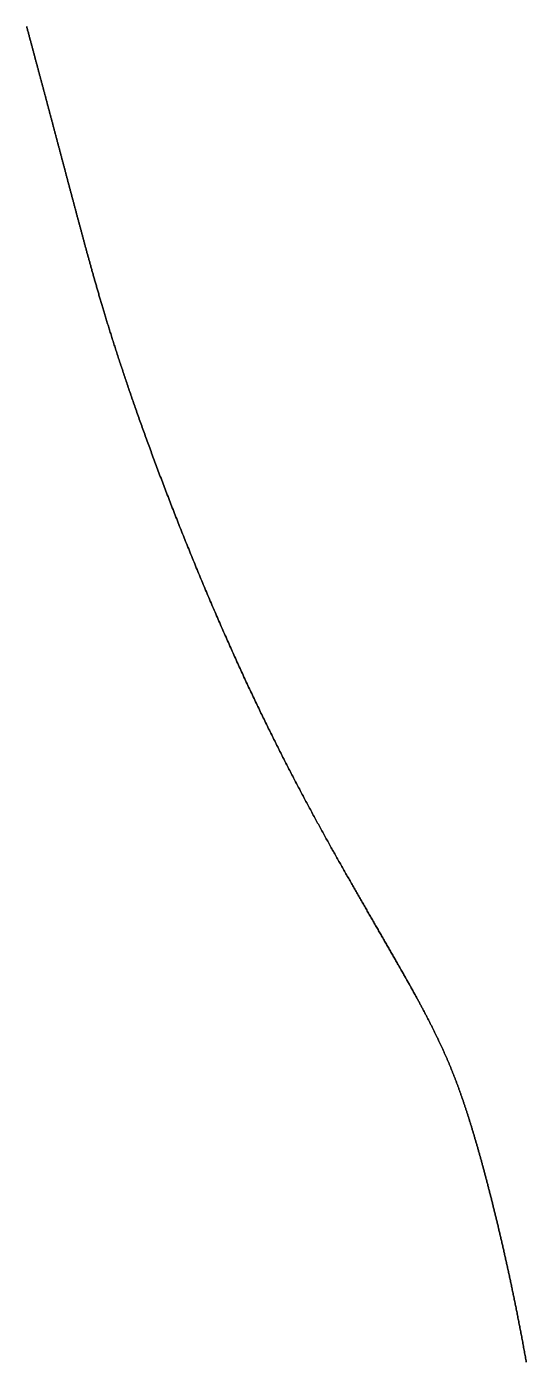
# Model space of a CAD drawing. Header units: inches. Extents: x 130170 to 284068, y 377793 to 804530.
# Drawn here: x 253512 to 253538.4, y 739047.7 to 739118.2 of the extents above; entities that cross this region are included whole.
import ezdxf

# ---------------------------------------------------------------- set-up
doc = ezdxf.new("R2010")
doc.units = ezdxf.units.IN
doc.header["$MEASUREMENT"] = 0
doc.layers.add('muni_il', color=7, linetype='Continuous')

msp = doc.modelspace()

# ---------------------------------------------------------------- linework, layer by layer
at = {"layer": 'muni_il'}
for points in [[(253511.972, 739118.223), (253511.984, 739118.176), (253511.997, 739118.129), (253512.009, 739118.082), (253512.022, 739118.035), (253512.035, 739117.988), (253512.047, 739117.941), (253512.06, 739117.894), (253512.072, 739117.848), (253512.085, 739117.801), (253512.097, 739117.755), (253512.11, 739117.709), (253512.122, 739117.663), (253512.134, 739117.617), (253512.147, 739117.571), (253512.159, 739117.525), (253512.171, 739117.48), (253512.183, 739117.435), (253512.196, 739117.389), (253512.208, 739117.344), (253512.22, 739117.3), (253512.232, 739117.255), (253512.244, 739117.21), (253512.256, 739117.166), (253512.267, 739117.122), (253512.279, 739117.078), (253512.291, 739117.034), (253512.303, 739116.99), (253512.315, 739116.946), (253512.326, 739116.903), (253512.338, 739116.86), (253512.349, 739116.816), (253512.361, 739116.774), (253512.372, 739116.731), (253512.384, 739116.688), (253512.395, 739116.646), (253512.407, 739116.603), (253512.418, 739116.561), (253512.429, 739116.519), (253512.44, 739116.477), (253512.452, 739116.435), (253512.463, 739116.394), (253512.474, 739116.352), (253512.485, 739116.311), (253512.496, 739116.27), (253512.507, 739116.229), (253512.518, 739116.188), (253512.529, 739116.147), (253512.54, 739116.106), (253512.551, 739116.066), (253512.562, 739116.025), (253512.573, 739115.985), (253512.583, 739115.945), (253512.594, 739115.905), (253512.605, 739115.865), (253512.616, 739115.825), (253512.626, 739115.785), (253512.637, 739115.745), (253512.647, 739115.706), (253512.658, 739115.666), (253512.669, 739115.627), (253512.679, 739115.587), (253512.69, 739115.548), (253512.7, 739115.509), (253512.711, 739115.47), (253512.721, 739115.431), (253512.732, 739115.391), (253512.742, 739115.353), (253512.752, 739115.314), (253512.763, 739115.275), (253512.773, 739115.236), (253512.783, 739115.197), (253512.794, 739115.159), (253512.804, 739115.12), (253512.814, 739115.081), (253512.825, 739115.043), (253512.835, 739115.004), (253512.845, 739114.966), (253512.856, 739114.927), (253512.866, 739114.889), (253512.876, 739114.85), (253512.886, 739114.812), (253512.897, 739114.773), (253512.907, 739114.735), (253512.917, 739114.697), (253512.927, 739114.658), (253512.938, 739114.62), (253512.948, 739114.582), (253512.958, 739114.543), (253512.968, 739114.505), (253512.979, 739114.466), (253512.989, 739114.428), (253512.999, 739114.39), (253513.009, 739114.352), (253513.019, 739114.313), (253513.03, 739114.275), (253513.04, 739114.236), (253513.05, 739114.198), (253513.06, 739114.16), (253513.07, 739114.121), (253513.081, 739114.083), (253513.091, 739114.044), (253513.101, 739114.006), (253513.111, 739113.967), (253513.122, 739113.929), (253513.132, 739113.89), (253513.142, 739113.852), (253513.152, 739113.813), (253513.163, 739113.775), (253513.173, 739113.736), (253513.183, 739113.697), (253513.194, 739113.659), (253513.204, 739113.62), (253513.214, 739113.581), (253513.224, 739113.542), (253513.235, 739113.504), (253513.245, 739113.465), (253513.255, 739113.426), (253513.266, 739113.387), (253513.276, 739113.348), (253513.286, 739113.309), (253513.297, 739113.27), (253513.307, 739113.231), (253513.318, 739113.192), (253513.328, 739113.153), (253513.338, 739113.114), (253513.349, 739113.074), (253513.359, 739113.035), (253513.37, 739112.996), (253513.38, 739112.956), (253513.391, 739112.917), (253513.401, 739112.878), (253513.411, 739112.838), (253513.422, 739112.799), (253513.432, 739112.759), (253513.443, 739112.72), (253513.453, 739112.68), (253513.464, 739112.641), (253513.474, 739112.601), (253513.485, 739112.561), (253513.496, 739112.522), (253513.506, 739112.482), (253513.517, 739112.442), (253513.527, 739112.402), (253513.538, 739112.362), (253513.548, 739112.322), (253513.559, 739112.282), (253513.57, 739112.242), (253513.58, 739112.202), (253513.591, 739112.162), (253513.602, 739112.122), (253513.612, 739112.082), (253513.623, 739112.042), (253513.634, 739112.002), (253513.644, 739111.961), (253513.655, 739111.921), (253513.666, 739111.881), (253513.676, 739111.84), (253513.687, 739111.8), (253513.698, 739111.76), (253513.708, 739111.719), (253513.719, 739111.679), (253513.73, 739111.638), (253513.741, 739111.598), (253513.752, 739111.557), (253513.762, 739111.516), (253513.773, 739111.476), (253513.784, 739111.435), (253513.795, 739111.395), (253513.806, 739111.354), (253513.816, 739111.313), (253513.827, 739111.272), (253513.838, 739111.231), (253513.849, 739111.191), (253513.86, 739111.15), (253513.871, 739111.109), (253513.882, 739111.068), (253513.892, 739111.027), (253513.903, 739110.986), (253513.914, 739110.945), (253513.925, 739110.904), (253513.936, 739110.863), (253513.947, 739110.822), (253513.958, 739110.781), (253513.969, 739110.74), (253513.98, 739110.699), (253513.991, 739110.658), (253514.002, 739110.616), (253514.012, 739110.575), (253514.023, 739110.534), (253514.034, 739110.493), (253514.045, 739110.451), (253514.056, 739110.41), (253514.067, 739110.369), (253514.078, 739110.327), (253514.089, 739110.286), (253514.1, 739110.245), (253514.111, 739110.203), (253514.122, 739110.162), (253514.133, 739110.12), (253514.144, 739110.079), (253514.155, 739110.038), (253514.166, 739109.996), (253514.177, 739109.954), (253514.189, 739109.913), (253514.2, 739109.871), (253514.211, 739109.83), (253514.222, 739109.788), (253514.233, 739109.747), (253514.244, 739109.705), (253514.255, 739109.663), (253514.266, 739109.621), (253514.277, 739109.58), (253514.288, 739109.538), (253514.299, 739109.496), (253514.31, 739109.455), (253514.321, 739109.413), (253514.333, 739109.371), (253514.344, 739109.329), (253514.355, 739109.287), (253514.366, 739109.245), (253514.377, 739109.203), (253514.388, 739109.161), (253514.4, 739109.119), (253514.411, 739109.078), (253514.422, 739109.035), (253514.433, 739108.993), (253514.444, 739108.951), (253514.456, 739108.909), (253514.467, 739108.867), (253514.478, 739108.825), (253514.489, 739108.783), (253514.501, 739108.74), (253514.512, 739108.698), (253514.523, 739108.656), (253514.534, 739108.614), (253514.546, 739108.571), (253514.557, 739108.529), (253514.568, 739108.487), (253514.579, 739108.444), (253514.591, 739108.402), (253514.602, 739108.359), (253514.614, 739108.317), (253514.625, 739108.274), (253514.636, 739108.231), (253514.648, 739108.189), (253514.659, 739108.146), (253514.671, 739108.103), (253514.682, 739108.06), (253514.694, 739108.017), (253514.705, 739107.974), (253514.716, 739107.932), (253514.728, 739107.888), (253514.74, 739107.845), (253514.751, 739107.802), (253514.763, 739107.759), (253514.774, 739107.716), (253514.786, 739107.673), (253514.797, 739107.629), (253514.809, 739107.586), (253514.821, 739107.542), (253514.832, 739107.499), (253514.844, 739107.455), (253514.856, 739107.411), (253514.868, 739107.368), (253514.88, 739107.324), (253514.891, 739107.28), (253514.903, 739107.236), (253514.915, 739107.192), (253514.927, 739107.148), (253514.939, 739107.104), (253514.951, 739107.059), (253514.963, 739107.015), (253514.975, 739106.97), (253514.987, 739106.926), (253514.999, 739106.881), (253515.011, 739106.837), (253515.023, 739106.792), (253515.035, 739106.747), (253515.048, 739106.702), (253515.06, 739106.657), (253515.072, 739106.611), (253515.084, 739106.566), (253515.097, 739106.521), (253515.109, 739106.475), (253515.122, 739106.429), (253515.134, 739106.384), (253515.147, 739106.338), (253515.16, 739106.292), (253515.172, 739106.245), (253515.185, 739106.199), (253515.198, 739106.153), (253515.21, 739106.106), (253515.223, 739106.059), (253515.236, 739106.013), (253515.249, 739105.966), (253515.262, 739105.918), (253515.275, 739105.871), (253515.288, 739105.824), (253515.302, 739105.776), (253515.315, 739105.728), (253515.328, 739105.68), (253515.341, 739105.632), (253515.355, 739105.584), (253515.368, 739105.536), (253515.382, 739105.487), (253515.396, 739105.438), (253515.409, 739105.39), (253515.423, 739105.34), (253515.437, 739105.291), (253515.451, 739105.242), (253515.465, 739105.192), (253515.479, 739105.142), (253515.493, 739105.092), (253515.507, 739105.042), (253515.521, 739104.991), (253515.536, 739104.941), (253515.55, 739104.89), (253515.565, 739104.839), (253515.579, 739104.787), (253515.594, 739104.736), (253515.609, 739104.684), (253515.624, 739104.632), (253515.639, 739104.58), (253515.654, 739104.527), (253515.669, 739104.475), (253515.684, 739104.422), (253515.7, 739104.369), (253515.715, 739104.315), (253515.731, 739104.261), (253515.746, 739104.208), (253515.762, 739104.153), (253515.778, 739104.099), (253515.794, 739104.044), (253515.81, 739103.989), (253515.826, 739103.934), (253515.843, 739103.879), (253515.859, 739103.823), (253515.876, 739103.767), (253515.892, 739103.71), (253515.909, 739103.654), (253515.926, 739103.597), (253515.943, 739103.54), (253515.96, 739103.482), (253515.977, 739103.424), (253515.995, 739103.366), (253516.012, 739103.308), (253516.03, 739103.249), (253516.048, 739103.19), (253516.066, 739103.131), (253516.084, 739103.071), (253516.102, 739103.011), (253516.12, 739102.951), (253516.139, 739102.89), (253516.157, 739102.829), (253516.176, 739102.768), (253516.195, 739102.706), (253516.214, 739102.645), (253516.233, 739102.582), (253516.252, 739102.52), (253516.272, 739102.457), (253516.291, 739102.394), (253516.311, 739102.33), (253516.331, 739102.266), (253516.351, 739102.202), (253516.371, 739102.137), (253516.391, 739102.072), (253516.412, 739102.007), (253516.433, 739101.941), (253516.453, 739101.875), (253516.474, 739101.808), (253516.496, 739101.741), (253516.517, 739101.674), (253516.538, 739101.607), (253516.56, 739101.539), (253516.582, 739101.47), (253516.604, 739101.402), (253516.626, 739101.333), (253516.648, 739101.263), (253516.67, 739101.193), (253516.693, 739101.123), (253516.716, 739101.053), (253516.739, 739100.982), (253516.762, 739100.911), (253516.785, 739100.839), (253516.809, 739100.767), (253516.832, 739100.694), (253516.856, 739100.622), (253516.88, 739100.548), (253516.904, 739100.475), (253516.929, 739100.401), (253516.953, 739100.327), (253516.978, 739100.252), (253517.003, 739100.177), (253517.028, 739100.101), (253517.053, 739100.026), (253517.078, 739099.949), (253517.104, 739099.873), (253517.13, 739099.796), (253517.156, 739099.718), (253517.182, 739099.641), (253517.208, 739099.563), (253517.235, 739099.484), (253517.261, 739099.405), (253517.288, 739099.326), (253517.315, 739099.246), (253517.343, 739099.166), (253517.37, 739099.086), (253517.398, 739099.005), (253517.425, 739098.924), (253517.453, 739098.843), (253517.481, 739098.761), (253517.51, 739098.679), (253517.538, 739098.596), (253517.567, 739098.513), (253517.596, 739098.43), (253517.625, 739098.346), (253517.654, 739098.262), (253517.684, 739098.178), (253517.713, 739098.093), (253517.743, 739098.008), (253517.773, 739097.923), (253517.803, 739097.837), (253517.833, 739097.751), (253517.864, 739097.665), (253517.895, 739097.578), (253517.925, 739097.491), (253517.956, 739097.403), (253517.987, 739097.316), (253518.019, 739097.228), (253518.05, 739097.139), (253518.082, 739097.051), (253518.114, 739096.962), (253518.146, 739096.873), (253518.178, 739096.783), (253518.211, 739096.693), (253518.243, 739096.603), (253518.276, 739096.512), (253518.309, 739096.422), (253518.342, 739096.331), (253518.375, 739096.239), (253518.409, 739096.148), (253518.442, 739096.056), (253518.476, 739095.964), (253518.51, 739095.871), (253518.544, 739095.779), (253518.578, 739095.686), (253518.612, 739095.593), (253518.647, 739095.499), (253518.682, 739095.406), (253518.716, 739095.312), (253518.751, 739095.218), (253518.786, 739095.123), (253518.822, 739095.029), (253518.857, 739094.934), (253518.893, 739094.839), (253518.928, 739094.744), (253518.964, 739094.649), (253519, 739094.553), (253519.036, 739094.457), (253519.073, 739094.361), (253519.109, 739094.265), (253519.145, 739094.169), (253519.182, 739094.072), (253519.219, 739093.976), (253519.256, 739093.879), (253519.293, 739093.782), (253519.33, 739093.685), (253519.367, 739093.587), (253519.405, 739093.49), (253519.442, 739093.392), (253519.48, 739093.295), (253519.518, 739093.197), (253519.556, 739093.099), (253519.594, 739093.001), (253519.632, 739092.903), (253519.67, 739092.805), (253519.708, 739092.706), (253519.747, 739092.608), (253519.785, 739092.509), (253519.824, 739092.411), (253519.862, 739092.312), (253519.901, 739092.213), (253519.94, 739092.114), (253519.979, 739092.015), (253520.018, 739091.916), (253520.058, 739091.817), (253520.097, 739091.718), (253520.136, 739091.619), (253520.176, 739091.52), (253520.215, 739091.421), (253520.255, 739091.322), (253520.295, 739091.223), (253520.334, 739091.123), (253520.374, 739091.024), (253520.414, 739090.925), (253520.454, 739090.826), (253520.494, 739090.727), (253520.535, 739090.627), (253520.575, 739090.528), (253520.615, 739090.429), (253520.655, 739090.33), (253520.696, 739090.231), (253520.736, 739090.132), (253520.777, 739090.033), (253520.817, 739089.934), (253520.858, 739089.835), (253520.899, 739089.736), (253520.939, 739089.637), (253520.98, 739089.538), (253521.021, 739089.44), (253521.062, 739089.341), (253521.103, 739089.242), (253521.144, 739089.144), (253521.185, 739089.045), (253521.226, 739088.947), (253521.267, 739088.849), (253521.308, 739088.751), (253521.349, 739088.653), (253521.39, 739088.555), (253521.431, 739088.457), (253521.473, 739088.36), (253521.514, 739088.262), (253521.555, 739088.164), (253521.597, 739088.067), (253521.638, 739087.97), (253521.679, 739087.873), (253521.72, 739087.776), (253521.762, 739087.679), (253521.803, 739087.583), (253521.845, 739087.486), (253521.886, 739087.39), (253521.928, 739087.294), (253521.969, 739087.198), (253522.011, 739087.102), (253522.052, 739087.006), (253522.094, 739086.91), (253522.135, 739086.815), (253522.176, 739086.72), (253522.218, 739086.625), (253522.259, 739086.53), (253522.301, 739086.435), (253522.342, 739086.341), (253522.384, 739086.246), (253522.425, 739086.152), (253522.467, 739086.058), (253522.508, 739085.964), (253522.55, 739085.871), (253522.591, 739085.778), (253522.633, 739085.684), (253522.674, 739085.591), (253522.716, 739085.499), (253522.757, 739085.406), (253522.798, 739085.314), (253522.84, 739085.221), (253522.881, 739085.129), (253522.923, 739085.038), (253522.964, 739084.946), (253523.005, 739084.855), (253523.047, 739084.763), (253523.088, 739084.673), (253523.129, 739084.582), (253523.171, 739084.491), (253523.212, 739084.401), (253523.253, 739084.311), (253523.294, 739084.221), (253523.335, 739084.131), (253523.377, 739084.042), (253523.418, 739083.953), (253523.459, 739083.864), (253523.5, 739083.775), (253523.541, 739083.686), (253523.582, 739083.598), (253523.623, 739083.51), (253523.664, 739083.422), (253523.705, 739083.334), (253523.746, 739083.247), (253523.787, 739083.16), (253523.828, 739083.073), (253523.869, 739082.986), (253523.91, 739082.899), (253523.951, 739082.813), (253523.991, 739082.727), (253524.032, 739082.641), (253524.073, 739082.556), (253524.114, 739082.47), (253524.154, 739082.385), (253524.195, 739082.3), (253524.236, 739082.215), (253524.276, 739082.131), (253524.317, 739082.046), (253524.357, 739081.962), (253524.398, 739081.878), (253524.438, 739081.795), (253524.479, 739081.711), (253524.519, 739081.628), (253524.56, 739081.545), (253524.6, 739081.462), (253524.64, 739081.38), (253524.681, 739081.297), (253524.721, 739081.215), (253524.761, 739081.133), (253524.801, 739081.052), (253524.841, 739080.97), (253524.882, 739080.889), (253524.922, 739080.808), (253524.962, 739080.727), (253525.002, 739080.646), (253525.042, 739080.566), (253525.082, 739080.486), (253525.122, 739080.406), (253525.162, 739080.326), (253525.202, 739080.246), (253525.242, 739080.167), (253525.281, 739080.088), (253525.321, 739080.009), (253525.361, 739079.93), (253525.401, 739079.851), (253525.441, 739079.773), (253525.48, 739079.695), (253525.52, 739079.617), (253525.56, 739079.539), (253525.599, 739079.461), (253525.639, 739079.384), (253525.678, 739079.306), (253525.718, 739079.229), (253525.757, 739079.153), (253525.797, 739079.076), (253525.836, 739078.999), (253525.876, 739078.923), (253525.915, 739078.847), (253525.954, 739078.771), (253525.994, 739078.695), (253526.033, 739078.62), (253526.072, 739078.544), (253526.111, 739078.469), (253526.151, 739078.394), (253526.19, 739078.319), (253526.229, 739078.245), (253526.268, 739078.17), (253526.307, 739078.096), (253526.346, 739078.021), (253526.385, 739077.948), (253526.424, 739077.874), (253526.463, 739077.8), (253526.502, 739077.727), (253526.541, 739077.653), (253526.58, 739077.58), (253526.619, 739077.507), (253526.658, 739077.434), (253526.696, 739077.362), (253526.735, 739077.289), (253526.774, 739077.217), (253526.813, 739077.145), (253526.851, 739077.072), (253526.89, 739077.001), (253526.929, 739076.929), (253526.967, 739076.857), (253527.006, 739076.786), (253527.044, 739076.715), (253527.083, 739076.644), (253527.121, 739076.573), (253527.16, 739076.502), (253527.198, 739076.431), (253527.236, 739076.361), (253527.275, 739076.291), (253527.313, 739076.22), (253527.351, 739076.15), (253527.389, 739076.081), (253527.428, 739076.011), (253527.466, 739075.941), (253527.504, 739075.872), (253527.542, 739075.803), (253527.58, 739075.734), (253527.618, 739075.664), (253527.656, 739075.596), (253527.694, 739075.527), (253527.732, 739075.459), (253527.77, 739075.39), (253527.807, 739075.322), (253527.845, 739075.254), (253527.883, 739075.186), (253527.921, 739075.118), (253527.958, 739075.05), (253527.996, 739074.983), (253528.033, 739074.916), (253528.071, 739074.848), (253528.108, 739074.781), (253528.146, 739074.714), (253528.183, 739074.647), (253528.221, 739074.581), (253528.258, 739074.514), (253528.295, 739074.448), (253528.332, 739074.382), (253528.369, 739074.316), (253528.406, 739074.25), (253528.444, 739074.184), (253528.481, 739074.118), (253528.518, 739074.053), (253528.554, 739073.988), (253528.591, 739073.922), (253528.628, 739073.857), (253528.665, 739073.792), (253528.702, 739073.728), (253528.738, 739073.663), (253528.775, 739073.599), (253528.811, 739073.534), (253528.848, 739073.47), (253528.884, 739073.406), (253528.92, 739073.342), (253528.957, 739073.278), (253528.993, 739073.215), (253529.029, 739073.151), (253529.065, 739073.088), (253529.101, 739073.025), (253529.137, 739072.962), (253529.173, 739072.899), (253529.209, 739072.837), (253529.245, 739072.774), (253529.28, 739072.712), (253529.316, 739072.65), (253529.351, 739072.588), (253529.387, 739072.526), (253529.422, 739072.464), (253529.458, 739072.402), (253529.493, 739072.341), (253529.528, 739072.28), (253529.563, 739072.219), (253529.598, 739072.158), (253529.633, 739072.097), (253529.668, 739072.036), (253529.703, 739071.976), (253529.737, 739071.916), (253529.772, 739071.855), (253529.806, 739071.796), (253529.841, 739071.736), (253529.875, 739071.676), (253529.91, 739071.617), (253529.944, 739071.557), (253529.978, 739071.498), (253530.012, 739071.439), (253530.046, 739071.38), (253530.08, 739071.322), (253530.113, 739071.263), (253530.147, 739071.205), (253530.18, 739071.147), (253530.214, 739071.089), (253530.247, 739071.031), (253530.281, 739070.974), (253530.314, 739070.916), (253530.347, 739070.859), (253530.38, 739070.802), (253530.413, 739070.745), (253530.445, 739070.688), (253530.478, 739070.632), (253530.511, 739070.575), (253530.543, 739070.519), (253530.575, 739070.463), (253530.608, 739070.407), (253530.64, 739070.351), (253530.672, 739070.296), (253530.704, 739070.241), (253530.736, 739070.186), (253530.767, 739070.13), (253530.799, 739070.076), (253530.83, 739070.021), (253530.862, 739069.967), (253530.893, 739069.913), (253530.924, 739069.859), (253530.955, 739069.805), (253530.986, 739069.751), (253531.017, 739069.698), (253531.048, 739069.644), (253531.078, 739069.591), (253531.109, 739069.538), (253531.139, 739069.485), (253531.169, 739069.433), (253531.199, 739069.38), (253531.229, 739069.328), (253531.259, 739069.276), (253531.289, 739069.224), (253531.319, 739069.173), (253531.348, 739069.121), (253531.378, 739069.07), (253531.407, 739069.019), (253531.436, 739068.968), (253531.465, 739068.917), (253531.494, 739068.867), (253531.523, 739068.817), (253531.551, 739068.766), (253531.58, 739068.716), (253531.608, 739068.667), (253531.637, 739068.617), (253531.665, 739068.568), (253531.693, 739068.518), (253531.721, 739068.469), (253531.749, 739068.421), (253531.776, 739068.372), (253531.804, 739068.323), (253531.831, 739068.275), (253531.858, 739068.227), (253531.886, 739068.179), (253531.912, 739068.131), (253531.939, 739068.084), (253531.966, 739068.036), (253531.993, 739067.989), (253532.019, 739067.942), (253532.046, 739067.895), (253532.072, 739067.849), (253532.098, 739067.802), (253532.124, 739067.756), (253532.15, 739067.709), (253532.176, 739067.664), (253532.201, 739067.618), (253532.227, 739067.572), (253532.252, 739067.527), (253532.277, 739067.482), (253532.303, 739067.436), (253532.328, 739067.391), (253532.352, 739067.347), (253532.377, 739067.302), (253532.402, 739067.258), (253532.426, 739067.213), (253532.45, 739067.169), (253532.475, 739067.125), (253532.499, 739067.082), (253532.523, 739067.038), (253532.547, 739066.995), (253532.57, 739066.951), (253532.594, 739066.908), (253532.617, 739066.865), (253532.641, 739066.823), (253532.664, 739066.78), (253532.687, 739066.737), (253532.71, 739066.695), (253532.733, 739066.653), (253532.756, 739066.611), (253532.778, 739066.569), (253532.801, 739066.527), (253532.823, 739066.486), (253532.845, 739066.444), (253532.867, 739066.403), (253532.889, 739066.362), (253532.911, 739066.321), (253532.933, 739066.28), (253532.955, 739066.239), (253532.976, 739066.198), (253532.997, 739066.158), (253533.019, 739066.118), (253533.04, 739066.078), (253533.061, 739066.037), (253533.082, 739065.998), (253533.103, 739065.958), (253533.124, 739065.918), (253533.144, 739065.878), (253533.165, 739065.839), (253533.185, 739065.8), (253533.205, 739065.761), (253533.226, 739065.721), (253533.246, 739065.682), (253533.266, 739065.644), (253533.285, 739065.605), (253533.305, 739065.566), (253533.325, 739065.528), (253533.344, 739065.489), (253533.364, 739065.451), (253533.383, 739065.413), (253533.402, 739065.374), (253533.422, 739065.336), (253533.441, 739065.299), (253533.459, 739065.261), (253533.478, 739065.223), (253533.497, 739065.185), (253533.516, 739065.148), (253533.534, 739065.11), (253533.553, 739065.073), (253533.571, 739065.035), (253533.589, 739064.998), (253533.607, 739064.961), (253533.625, 739064.924), (253533.643, 739064.887), (253533.661, 739064.85), (253533.679, 739064.813), (253533.697, 739064.776), (253533.714, 739064.739), (253533.732, 739064.703), (253533.749, 739064.666), (253533.767, 739064.63), (253533.784, 739064.593), (253533.801, 739064.557), (253533.818, 739064.52), (253533.835, 739064.484), (253533.852, 739064.447), (253533.869, 739064.411), (253533.886, 739064.375), (253533.902, 739064.339), (253533.919, 739064.303), (253533.936, 739064.267), (253533.952, 739064.231), (253533.968, 739064.195), (253533.985, 739064.159), (253534.001, 739064.123), (253534.017, 739064.087), (253534.033, 739064.051), (253534.049, 739064.015), (253534.065, 739063.979), (253534.081, 739063.943), (253534.097, 739063.907), (253534.113, 739063.872), (253534.128, 739063.836), (253534.144, 739063.8), (253534.16, 739063.764), (253534.175, 739063.729), (253534.191, 739063.693), (253534.206, 739063.657), (253534.221, 739063.621), (253534.237, 739063.586), (253534.252, 739063.55), (253534.267, 739063.514), (253534.282, 739063.478), (253534.297, 739063.443), (253534.312, 739063.407), (253534.327, 739063.371), (253534.342, 739063.335), (253534.357, 739063.299), (253534.372, 739063.264), (253534.386, 739063.228), (253534.401, 739063.192), (253534.415, 739063.156), (253534.43, 739063.12), (253534.445, 739063.084), (253534.459, 739063.048), (253534.474, 739063.012), (253534.488, 739062.976), (253534.502, 739062.94), (253534.517, 739062.904), (253534.531, 739062.868), (253534.545, 739062.832), (253534.559, 739062.795), (253534.573, 739062.759), (253534.588, 739062.723), (253534.602, 739062.686), (253534.616, 739062.65), (253534.63, 739062.614), (253534.644, 739062.577), (253534.657, 739062.541), (253534.671, 739062.504), (253534.685, 739062.467), (253534.699, 739062.431), (253534.713, 739062.394), (253534.727, 739062.357), (253534.74, 739062.32), (253534.754, 739062.283), (253534.768, 739062.246), (253534.781, 739062.209), (253534.795, 739062.172), (253534.809, 739062.135), (253534.822, 739062.098), (253534.836, 739062.06), (253534.849, 739062.023), (253534.863, 739061.985), (253534.876, 739061.948), (253534.889, 739061.91), (253534.903, 739061.873), (253534.916, 739061.835), (253534.93, 739061.797), (253534.943, 739061.759), (253534.956, 739061.721), (253534.97, 739061.683), (253534.983, 739061.645), (253534.996, 739061.606), (253535.009, 739061.568), (253535.023, 739061.53), (253535.036, 739061.491), (253535.049, 739061.452), (253535.062, 739061.414), (253535.075, 739061.375), (253535.088, 739061.336), (253535.101, 739061.297), (253535.115, 739061.258), (253535.128, 739061.219), (253535.141, 739061.179), (253535.154, 739061.14), (253535.167, 739061.101), (253535.18, 739061.061), (253535.193, 739061.021), (253535.206, 739060.982), (253535.219, 739060.942), (253535.232, 739060.902), (253535.245, 739060.862), (253535.258, 739060.822), (253535.271, 739060.781), (253535.284, 739060.741), (253535.297, 739060.701), (253535.31, 739060.66), (253535.323, 739060.619), (253535.336, 739060.579), (253535.349, 739060.538), (253535.362, 739060.497), (253535.375, 739060.455), (253535.387, 739060.414), (253535.4, 739060.373), (253535.413, 739060.331), (253535.426, 739060.29), (253535.439, 739060.248), (253535.452, 739060.207), (253535.465, 739060.165), (253535.478, 739060.123), (253535.491, 739060.081), (253535.503, 739060.039), (253535.516, 739059.996), (253535.529, 739059.954), (253535.542, 739059.911), (253535.555, 739059.869), (253535.568, 739059.826), (253535.581, 739059.783), (253535.593, 739059.74), (253535.606, 739059.697), (253535.619, 739059.654), (253535.632, 739059.61), (253535.645, 739059.567), (253535.658, 739059.523), (253535.67, 739059.48), (253535.683, 739059.436), (253535.696, 739059.392), (253535.709, 739059.348), (253535.722, 739059.304), (253535.735, 739059.26), (253535.747, 739059.215), (253535.76, 739059.171), (253535.773, 739059.126), (253535.786, 739059.081), (253535.799, 739059.037), (253535.812, 739058.992), (253535.825, 739058.947), (253535.837, 739058.902), (253535.85, 739058.856), (253535.863, 739058.811), (253535.876, 739058.765), (253535.889, 739058.72), (253535.902, 739058.674), (253535.914, 739058.628), (253535.927, 739058.582), (253535.94, 739058.536), (253535.953, 739058.49), (253535.966, 739058.444), (253535.979, 739058.397), (253535.992, 739058.351), (253536.005, 739058.304), (253536.017, 739058.257), (253536.03, 739058.21), (253536.043, 739058.163), (253536.056, 739058.116), (253536.069, 739058.069), (253536.082, 739058.022), (253536.095, 739057.974), (253536.108, 739057.927), (253536.121, 739057.879), (253536.133, 739057.831), (253536.146, 739057.783), (253536.159, 739057.735), (253536.172, 739057.687), (253536.185, 739057.639), (253536.198, 739057.591), (253536.211, 739057.542), (253536.224, 739057.493), (253536.237, 739057.445), (253536.25, 739057.396), (253536.263, 739057.347), (253536.276, 739057.298), (253536.288, 739057.249), (253536.301, 739057.199), (253536.314, 739057.15), (253536.327, 739057.101), (253536.34, 739057.051), (253536.353, 739057.001), (253536.366, 739056.951), (253536.379, 739056.901), (253536.392, 739056.851), (253536.405, 739056.801), (253536.418, 739056.751), (253536.431, 739056.701), (253536.444, 739056.65), (253536.457, 739056.599), (253536.47, 739056.549), (253536.483, 739056.498), (253536.496, 739056.447), (253536.509, 739056.396), (253536.522, 739056.344), (253536.535, 739056.293), (253536.548, 739056.242), (253536.56, 739056.19), (253536.573, 739056.138), (253536.587, 739056.087), (253536.599, 739056.035), (253536.612, 739055.983), (253536.626, 739055.931), (253536.639, 739055.879), (253536.652, 739055.826), (253536.665, 739055.774), (253536.678, 739055.721), (253536.691, 739055.669), (253536.704, 739055.616), (253536.717, 739055.563), (253536.73, 739055.51), (253536.743, 739055.457), (253536.756, 739055.403), (253536.769, 739055.35), (253536.782, 739055.297), (253536.795, 739055.243), (253536.808, 739055.189), (253536.821, 739055.135), (253536.834, 739055.081), (253536.847, 739055.027), (253536.86, 739054.973), (253536.873, 739054.919), (253536.886, 739054.864), (253536.899, 739054.81), (253536.912, 739054.755), (253536.925, 739054.7), (253536.938, 739054.646), (253536.951, 739054.59), (253536.964, 739054.535), (253536.977, 739054.48), (253536.99, 739054.425), (253537.003, 739054.369), (253537.016, 739054.314), (253537.029, 739054.258), (253537.042, 739054.202), (253537.055, 739054.146), (253537.068, 739054.09), (253537.081, 739054.033), (253537.095, 739053.977), (253537.108, 739053.92), (253537.121, 739053.864), (253537.134, 739053.807), (253537.147, 739053.75), (253537.16, 739053.693), (253537.173, 739053.636), (253537.186, 739053.579), (253537.199, 739053.521), (253537.212, 739053.464), (253537.225, 739053.406), (253537.238, 739053.348), (253537.251, 739053.29), (253537.264, 739053.232), (253537.277, 739053.174), (253537.29, 739053.116), (253537.304, 739053.057), (253537.317, 739052.999), (253537.33, 739052.94), (253537.343, 739052.881), (253537.356, 739052.822), (253537.369, 739052.763), (253537.382, 739052.704), (253537.395, 739052.644), (253537.408, 739052.585), (253537.421, 739052.525), (253537.434, 739052.465), (253537.447, 739052.405), (253537.46, 739052.345), (253537.473, 739052.285), (253537.487, 739052.224), (253537.499, 739052.164), (253537.513, 739052.103), (253537.526, 739052.042), (253537.539, 739051.981), (253537.552, 739051.92), (253537.565, 739051.858), (253537.578, 739051.797), (253537.591, 739051.735), (253537.604, 739051.673), (253537.617, 739051.612), (253537.63, 739051.55), (253537.643, 739051.487), (253537.656, 739051.425), (253537.669, 739051.363), (253537.683, 739051.3), (253537.696, 739051.237), (253537.709, 739051.174), (253537.722, 739051.111), (253537.735, 739051.048), (253537.748, 739050.984), (253537.761, 739050.92), (253537.774, 739050.857), (253537.787, 739050.793), (253537.8, 739050.729), (253537.813, 739050.664), (253537.826, 739050.6), (253537.839, 739050.535), (253537.852, 739050.471), (253537.865, 739050.406), (253537.878, 739050.341), (253537.891, 739050.275), (253537.904, 739050.21), (253537.917, 739050.144), (253537.93, 739050.079), (253537.943, 739050.012), (253537.956, 739049.946), (253537.969, 739049.88), (253537.982, 739049.814), (253537.995, 739049.747), (253538.008, 739049.68), (253538.021, 739049.613), (253538.034, 739049.546), (253538.047, 739049.479), (253538.06, 739049.411), (253538.073, 739049.344), (253538.086, 739049.276), (253538.099, 739049.208), (253538.112, 739049.14), (253538.125, 739049.071), (253538.138, 739049.003), (253538.151, 739048.934), (253538.164, 739048.865), (253538.177, 739048.796), (253538.19, 739048.727), (253538.203, 739048.658), (253538.216, 739048.588), (253538.229, 739048.518), (253538.242, 739048.448), (253538.255, 739048.378), (253538.268, 739048.307), (253538.28, 739048.237), (253538.293, 739048.166), (253538.306, 739048.095), (253538.319, 739048.024), (253538.332, 739047.953), (253538.345, 739047.881), (253538.358, 739047.81), (253538.37, 739047.738), (253538.383, 739047.666)], [(253538.383, 739047.666), (253538.37, 739047.738), (253538.358, 739047.81), (253538.345, 739047.881), (253538.332, 739047.953), (253538.319, 739048.024), (253538.306, 739048.095), (253538.293, 739048.166), (253538.28, 739048.237), (253538.268, 739048.307), (253538.255, 739048.378), (253538.242, 739048.448), (253538.229, 739048.518), (253538.216, 739048.588), (253538.203, 739048.658), (253538.19, 739048.727), (253538.177, 739048.796), (253538.164, 739048.865), (253538.151, 739048.934), (253538.138, 739049.003), (253538.125, 739049.071), (253538.112, 739049.14), (253538.099, 739049.208), (253538.086, 739049.276), (253538.073, 739049.344), (253538.06, 739049.411), (253538.047, 739049.479), (253538.034, 739049.546), (253538.021, 739049.613), (253538.008, 739049.68), (253537.995, 739049.747), (253537.982, 739049.814), (253537.969, 739049.88), (253537.956, 739049.946), (253537.943, 739050.012), (253537.93, 739050.079), (253537.917, 739050.144), (253537.904, 739050.21), (253537.891, 739050.275), (253537.878, 739050.341), (253537.865, 739050.406), (253537.852, 739050.471), (253537.839, 739050.535), (253537.826, 739050.6), (253537.813, 739050.664), (253537.8, 739050.729), (253537.787, 739050.793), (253537.774, 739050.857), (253537.761, 739050.92), (253537.748, 739050.984), (253537.735, 739051.048), (253537.722, 739051.111), (253537.709, 739051.174), (253537.696, 739051.237), (253537.683, 739051.3), (253537.669, 739051.363), (253537.656, 739051.425), (253537.643, 739051.487), (253537.63, 739051.55), (253537.617, 739051.612), (253537.604, 739051.673), (253537.591, 739051.735), (253537.578, 739051.797), (253537.565, 739051.858), (253537.552, 739051.92), (253537.539, 739051.981), (253537.526, 739052.042), (253537.513, 739052.103), (253537.499, 739052.164), (253537.487, 739052.224), (253537.473, 739052.285), (253537.46, 739052.345), (253537.447, 739052.405), (253537.434, 739052.465), (253537.421, 739052.525), (253537.408, 739052.585), (253537.395, 739052.644), (253537.382, 739052.704), (253537.369, 739052.763), (253537.356, 739052.822), (253537.343, 739052.881), (253537.33, 739052.94), (253537.317, 739052.999), (253537.304, 739053.057), (253537.29, 739053.116), (253537.277, 739053.174), (253537.264, 739053.232), (253537.251, 739053.29), (253537.238, 739053.348), (253537.225, 739053.406), (253537.212, 739053.464), (253537.199, 739053.521), (253537.186, 739053.579), (253537.173, 739053.636), (253537.16, 739053.693), (253537.147, 739053.75), (253537.134, 739053.807), (253537.121, 739053.864), (253537.108, 739053.92), (253537.095, 739053.977), (253537.081, 739054.033), (253537.068, 739054.09), (253537.055, 739054.146), (253537.042, 739054.202), (253537.029, 739054.258), (253537.016, 739054.314), (253537.003, 739054.369), (253536.99, 739054.425), (253536.977, 739054.48), (253536.964, 739054.535), (253536.951, 739054.59), (253536.938, 739054.646), (253536.925, 739054.7), (253536.912, 739054.755), (253536.899, 739054.81), (253536.886, 739054.864), (253536.873, 739054.919), (253536.86, 739054.973), (253536.847, 739055.027), (253536.834, 739055.081), (253536.821, 739055.135), (253536.808, 739055.189), (253536.795, 739055.243), (253536.782, 739055.297), (253536.769, 739055.35), (253536.756, 739055.403), (253536.743, 739055.457), (253536.73, 739055.51), (253536.717, 739055.563), (253536.704, 739055.616), (253536.691, 739055.669), (253536.678, 739055.721), (253536.665, 739055.774), (253536.652, 739055.826), (253536.639, 739055.879), (253536.626, 739055.931), (253536.612, 739055.983), (253536.599, 739056.035), (253536.587, 739056.087), (253536.573, 739056.138), (253536.56, 739056.19), (253536.548, 739056.242), (253536.535, 739056.293), (253536.522, 739056.344), (253536.509, 739056.396), (253536.496, 739056.447), (253536.483, 739056.498), (253536.47, 739056.549), (253536.457, 739056.599), (253536.444, 739056.65), (253536.431, 739056.701), (253536.418, 739056.751), (253536.405, 739056.801), (253536.392, 739056.851), (253536.379, 739056.901), (253536.366, 739056.951), (253536.353, 739057.001), (253536.34, 739057.051), (253536.327, 739057.101), (253536.314, 739057.15), (253536.301, 739057.199), (253536.288, 739057.249), (253536.276, 739057.298), (253536.263, 739057.347), (253536.25, 739057.396), (253536.237, 739057.445), (253536.224, 739057.493), (253536.211, 739057.542), (253536.198, 739057.591), (253536.185, 739057.639), (253536.172, 739057.687), (253536.159, 739057.735), (253536.146, 739057.783), (253536.133, 739057.831), (253536.121, 739057.879), (253536.108, 739057.927), (253536.095, 739057.974), (253536.082, 739058.022), (253536.069, 739058.069), (253536.056, 739058.116), (253536.043, 739058.163), (253536.03, 739058.21), (253536.017, 739058.257), (253536.005, 739058.304), (253535.992, 739058.351), (253535.979, 739058.397), (253535.966, 739058.444), (253535.953, 739058.49), (253535.94, 739058.536), (253535.927, 739058.582), (253535.914, 739058.628), (253535.902, 739058.674), (253535.889, 739058.72), (253535.876, 739058.765), (253535.863, 739058.811), (253535.85, 739058.856), (253535.837, 739058.902), (253535.825, 739058.947), (253535.812, 739058.992), (253535.799, 739059.037), (253535.786, 739059.081), (253535.773, 739059.126), (253535.76, 739059.171), (253535.747, 739059.215), (253535.735, 739059.26), (253535.722, 739059.304), (253535.709, 739059.348), (253535.696, 739059.392), (253535.683, 739059.436), (253535.67, 739059.48), (253535.658, 739059.523), (253535.645, 739059.567), (253535.632, 739059.61), (253535.619, 739059.654), (253535.606, 739059.697), (253535.593, 739059.74), (253535.581, 739059.783), (253535.568, 739059.826), (253535.555, 739059.869), (253535.542, 739059.911), (253535.529, 739059.954), (253535.516, 739059.996), (253535.503, 739060.039), (253535.491, 739060.081), (253535.478, 739060.123), (253535.465, 739060.165), (253535.452, 739060.207), (253535.439, 739060.248), (253535.426, 739060.29), (253535.413, 739060.331), (253535.4, 739060.373), (253535.387, 739060.414), (253535.375, 739060.455), (253535.362, 739060.497), (253535.349, 739060.538), (253535.336, 739060.579), (253535.323, 739060.619), (253535.31, 739060.66), (253535.297, 739060.701), (253535.284, 739060.741), (253535.271, 739060.781), (253535.258, 739060.822), (253535.245, 739060.862), (253535.232, 739060.902), (253535.219, 739060.942), (253535.206, 739060.982), (253535.193, 739061.021), (253535.18, 739061.061), (253535.167, 739061.101), (253535.154, 739061.14), (253535.141, 739061.179), (253535.128, 739061.219), (253535.115, 739061.258), (253535.101, 739061.297), (253535.088, 739061.336), (253535.075, 739061.375), (253535.062, 739061.414), (253535.049, 739061.452), (253535.036, 739061.491), (253535.023, 739061.53), (253535.009, 739061.568), (253534.996, 739061.606), (253534.983, 739061.645), (253534.97, 739061.683), (253534.956, 739061.721), (253534.943, 739061.759), (253534.93, 739061.797), (253534.916, 739061.835), (253534.903, 739061.873), (253534.889, 739061.91), (253534.876, 739061.948), (253534.863, 739061.985), (253534.849, 739062.023), (253534.836, 739062.06), (253534.822, 739062.098), (253534.809, 739062.135), (253534.795, 739062.172), (253534.781, 739062.209), (253534.768, 739062.246), (253534.754, 739062.283), (253534.74, 739062.32), (253534.727, 739062.357), (253534.713, 739062.394), (253534.699, 739062.431), (253534.685, 739062.467), (253534.671, 739062.504), (253534.657, 739062.541), (253534.644, 739062.577), (253534.63, 739062.614), (253534.616, 739062.65), (253534.602, 739062.686), (253534.588, 739062.723), (253534.573, 739062.759), (253534.559, 739062.795), (253534.545, 739062.832), (253534.531, 739062.868), (253534.517, 739062.904), (253534.502, 739062.94), (253534.488, 739062.976), (253534.474, 739063.012), (253534.459, 739063.048), (253534.445, 739063.084), (253534.43, 739063.12), (253534.415, 739063.156), (253534.401, 739063.192), (253534.386, 739063.228), (253534.372, 739063.264), (253534.357, 739063.299), (253534.342, 739063.335), (253534.327, 739063.371), (253534.312, 739063.407), (253534.297, 739063.443), (253534.282, 739063.478), (253534.267, 739063.514), (253534.252, 739063.55), (253534.237, 739063.586), (253534.221, 739063.621), (253534.206, 739063.657), (253534.191, 739063.693), (253534.175, 739063.729), (253534.16, 739063.764), (253534.144, 739063.8), (253534.128, 739063.836), (253534.113, 739063.872), (253534.097, 739063.907), (253534.081, 739063.943), (253534.065, 739063.979), (253534.049, 739064.015), (253534.033, 739064.051), (253534.017, 739064.087), (253534.001, 739064.123), (253533.985, 739064.159), (253533.968, 739064.195), (253533.952, 739064.231), (253533.936, 739064.267), (253533.919, 739064.303), (253533.902, 739064.339), (253533.886, 739064.375), (253533.869, 739064.411), (253533.852, 739064.447), (253533.835, 739064.484), (253533.818, 739064.52), (253533.801, 739064.557), (253533.784, 739064.593), (253533.767, 739064.63), (253533.749, 739064.666), (253533.732, 739064.703), (253533.714, 739064.739), (253533.697, 739064.776), (253533.679, 739064.813), (253533.661, 739064.85), (253533.643, 739064.887), (253533.625, 739064.924), (253533.607, 739064.961), (253533.589, 739064.998), (253533.571, 739065.035), (253533.553, 739065.073), (253533.534, 739065.11), (253533.516, 739065.148), (253533.497, 739065.185), (253533.478, 739065.223), (253533.459, 739065.261), (253533.441, 739065.299), (253533.422, 739065.336), (253533.402, 739065.374), (253533.383, 739065.413), (253533.364, 739065.451), (253533.344, 739065.489), (253533.325, 739065.528), (253533.305, 739065.566), (253533.285, 739065.605), (253533.266, 739065.644), (253533.246, 739065.682), (253533.226, 739065.721), (253533.205, 739065.761), (253533.185, 739065.8), (253533.165, 739065.839), (253533.144, 739065.878), (253533.124, 739065.918), (253533.103, 739065.958), (253533.082, 739065.998), (253533.061, 739066.037), (253533.04, 739066.078), (253533.019, 739066.118), (253532.997, 739066.158), (253532.976, 739066.198), (253532.955, 739066.239), (253532.933, 739066.28), (253532.911, 739066.321), (253532.889, 739066.362), (253532.867, 739066.403), (253532.845, 739066.444), (253532.823, 739066.486), (253532.801, 739066.527), (253532.778, 739066.569), (253532.756, 739066.611), (253532.733, 739066.653), (253532.71, 739066.695), (253532.687, 739066.737), (253532.664, 739066.78), (253532.641, 739066.823), (253532.617, 739066.865), (253532.594, 739066.908), (253532.57, 739066.951), (253532.547, 739066.995), (253532.523, 739067.038), (253532.499, 739067.082), (253532.475, 739067.125), (253532.45, 739067.169), (253532.426, 739067.213), (253532.402, 739067.258), (253532.377, 739067.302), (253532.352, 739067.347), (253532.328, 739067.391), (253532.303, 739067.436), (253532.277, 739067.482), (253532.252, 739067.527), (253532.227, 739067.572), (253532.201, 739067.618), (253532.176, 739067.664), (253532.15, 739067.709), (253532.124, 739067.756), (253532.098, 739067.802), (253532.072, 739067.849), (253532.046, 739067.895), (253532.019, 739067.942), (253531.993, 739067.989), (253531.966, 739068.036), (253531.939, 739068.084), (253531.912, 739068.131), (253531.886, 739068.179), (253531.858, 739068.227), (253531.831, 739068.275), (253531.804, 739068.323), (253531.776, 739068.372), (253531.749, 739068.421), (253531.721, 739068.469), (253531.693, 739068.518), (253531.665, 739068.568), (253531.637, 739068.617), (253531.608, 739068.667), (253531.58, 739068.716), (253531.551, 739068.766), (253531.523, 739068.817), (253531.494, 739068.867), (253531.465, 739068.917), (253531.436, 739068.968), (253531.407, 739069.019), (253531.378, 739069.07), (253531.348, 739069.121), (253531.319, 739069.173), (253531.289, 739069.224), (253531.259, 739069.276), (253531.229, 739069.328), (253531.199, 739069.38), (253531.169, 739069.433), (253531.139, 739069.485), (253531.109, 739069.538), (253531.078, 739069.591), (253531.048, 739069.644), (253531.017, 739069.698), (253530.986, 739069.751), (253530.955, 739069.805), (253530.924, 739069.859), (253530.893, 739069.913), (253530.862, 739069.967), (253530.83, 739070.021), (253530.799, 739070.076), (253530.767, 739070.13), (253530.736, 739070.186), (253530.704, 739070.241), (253530.672, 739070.296), (253530.64, 739070.351), (253530.608, 739070.407), (253530.575, 739070.463), (253530.543, 739070.519), (253530.511, 739070.575), (253530.478, 739070.632), (253530.445, 739070.688), (253530.413, 739070.745), (253530.38, 739070.802), (253530.347, 739070.859), (253530.314, 739070.916), (253530.281, 739070.974), (253530.247, 739071.031), (253530.214, 739071.089), (253530.18, 739071.147), (253530.147, 739071.205), (253530.113, 739071.263), (253530.08, 739071.322), (253530.046, 739071.38), (253530.012, 739071.439), (253529.978, 739071.498), (253529.944, 739071.557), (253529.91, 739071.617), (253529.875, 739071.676), (253529.841, 739071.736), (253529.806, 739071.796), (253529.772, 739071.855), (253529.737, 739071.916), (253529.703, 739071.976), (253529.668, 739072.036), (253529.633, 739072.097), (253529.598, 739072.158), (253529.563, 739072.219), (253529.528, 739072.28), (253529.493, 739072.341), (253529.458, 739072.402), (253529.422, 739072.464), (253529.387, 739072.526), (253529.351, 739072.588), (253529.316, 739072.65), (253529.28, 739072.712), (253529.245, 739072.774), (253529.209, 739072.837), (253529.173, 739072.899), (253529.137, 739072.962), (253529.101, 739073.025), (253529.065, 739073.088), (253529.029, 739073.151), (253528.993, 739073.215), (253528.957, 739073.278), (253528.92, 739073.342), (253528.884, 739073.406), (253528.848, 739073.47), (253528.811, 739073.534), (253528.775, 739073.599), (253528.738, 739073.663), (253528.702, 739073.728), (253528.665, 739073.792), (253528.628, 739073.857), (253528.591, 739073.922), (253528.554, 739073.988), (253528.518, 739074.053), (253528.481, 739074.118), (253528.444, 739074.184), (253528.406, 739074.25), (253528.369, 739074.316), (253528.332, 739074.382), (253528.295, 739074.448), (253528.258, 739074.514), (253528.221, 739074.581), (253528.183, 739074.647), (253528.146, 739074.714), (253528.108, 739074.781), (253528.071, 739074.848), (253528.033, 739074.916), (253527.996, 739074.983), (253527.958, 739075.05), (253527.921, 739075.118), (253527.883, 739075.186), (253527.845, 739075.254), (253527.807, 739075.322), (253527.77, 739075.39), (253527.732, 739075.459), (253527.694, 739075.527), (253527.656, 739075.596), (253527.618, 739075.664), (253527.58, 739075.734), (253527.542, 739075.803), (253527.504, 739075.872), (253527.466, 739075.941), (253527.428, 739076.011), (253527.389, 739076.081), (253527.351, 739076.15), (253527.313, 739076.22), (253527.275, 739076.291), (253527.236, 739076.361), (253527.198, 739076.431), (253527.16, 739076.502), (253527.121, 739076.573), (253527.083, 739076.644), (253527.044, 739076.715), (253527.006, 739076.786), (253526.967, 739076.857), (253526.929, 739076.929), (253526.89, 739077.001), (253526.851, 739077.072), (253526.813, 739077.145), (253526.774, 739077.217), (253526.735, 739077.289), (253526.696, 739077.362), (253526.658, 739077.434), (253526.619, 739077.507), (253526.58, 739077.58), (253526.541, 739077.653), (253526.502, 739077.727), (253526.463, 739077.8), (253526.424, 739077.874), (253526.385, 739077.948), (253526.346, 739078.021), (253526.307, 739078.096), (253526.268, 739078.17), (253526.229, 739078.245), (253526.19, 739078.319), (253526.151, 739078.394), (253526.111, 739078.469), (253526.072, 739078.544), (253526.033, 739078.62), (253525.994, 739078.695), (253525.954, 739078.771), (253525.915, 739078.847), (253525.876, 739078.923), (253525.836, 739078.999), (253525.797, 739079.076), (253525.757, 739079.153), (253525.718, 739079.229), (253525.678, 739079.306), (253525.639, 739079.384), (253525.599, 739079.461), (253525.56, 739079.539), (253525.52, 739079.617), (253525.48, 739079.695), (253525.441, 739079.773), (253525.401, 739079.851), (253525.361, 739079.93), (253525.321, 739080.009), (253525.281, 739080.088), (253525.242, 739080.167), (253525.202, 739080.246), (253525.162, 739080.326), (253525.122, 739080.406), (253525.082, 739080.486), (253525.042, 739080.566), (253525.002, 739080.646), (253524.962, 739080.727), (253524.922, 739080.808), (253524.882, 739080.889), (253524.841, 739080.97), (253524.801, 739081.052), (253524.761, 739081.133), (253524.721, 739081.215), (253524.681, 739081.297), (253524.64, 739081.38), (253524.6, 739081.462), (253524.56, 739081.545), (253524.519, 739081.628), (253524.479, 739081.711), (253524.438, 739081.795), (253524.398, 739081.878), (253524.357, 739081.962), (253524.317, 739082.046), (253524.276, 739082.131), (253524.236, 739082.215), (253524.195, 739082.3), (253524.154, 739082.385), (253524.114, 739082.47), (253524.073, 739082.556), (253524.032, 739082.641), (253523.991, 739082.727), (253523.951, 739082.813), (253523.91, 739082.899), (253523.869, 739082.986), (253523.828, 739083.073), (253523.787, 739083.16), (253523.746, 739083.247), (253523.705, 739083.334), (253523.664, 739083.422), (253523.623, 739083.51), (253523.582, 739083.598), (253523.541, 739083.686), (253523.5, 739083.775), (253523.459, 739083.864), (253523.418, 739083.953), (253523.377, 739084.042), (253523.335, 739084.131), (253523.294, 739084.221), (253523.253, 739084.311), (253523.212, 739084.401), (253523.171, 739084.491), (253523.129, 739084.582), (253523.088, 739084.673), (253523.047, 739084.763), (253523.005, 739084.855), (253522.964, 739084.946), (253522.923, 739085.038), (253522.881, 739085.129), (253522.84, 739085.221), (253522.798, 739085.314), (253522.757, 739085.406), (253522.716, 739085.499), (253522.674, 739085.591), (253522.633, 739085.684), (253522.591, 739085.778), (253522.55, 739085.871), (253522.508, 739085.964), (253522.467, 739086.058), (253522.425, 739086.152), (253522.384, 739086.246), (253522.342, 739086.341), (253522.301, 739086.435), (253522.259, 739086.53), (253522.218, 739086.625), (253522.176, 739086.72), (253522.135, 739086.815), (253522.094, 739086.91), (253522.052, 739087.006), (253522.011, 739087.102), (253521.969, 739087.198), (253521.928, 739087.294), (253521.886, 739087.39), (253521.845, 739087.486), (253521.803, 739087.583), (253521.762, 739087.679), (253521.72, 739087.776), (253521.679, 739087.873), (253521.638, 739087.97), (253521.597, 739088.067), (253521.555, 739088.164), (253521.514, 739088.262), (253521.473, 739088.36), (253521.431, 739088.457), (253521.39, 739088.555), (253521.349, 739088.653), (253521.308, 739088.751), (253521.267, 739088.849), (253521.226, 739088.947), (253521.185, 739089.045), (253521.144, 739089.144), (253521.103, 739089.242), (253521.062, 739089.341), (253521.021, 739089.44), (253520.98, 739089.538), (253520.939, 739089.637), (253520.899, 739089.736), (253520.858, 739089.835), (253520.817, 739089.934), (253520.777, 739090.033), (253520.736, 739090.132), (253520.696, 739090.231), (253520.655, 739090.33), (253520.615, 739090.429), (253520.575, 739090.528), (253520.535, 739090.627), (253520.494, 739090.727), (253520.454, 739090.826), (253520.414, 739090.925), (253520.374, 739091.024), (253520.334, 739091.123), (253520.295, 739091.223), (253520.255, 739091.322), (253520.215, 739091.421), (253520.176, 739091.52), (253520.136, 739091.619), (253520.097, 739091.718), (253520.058, 739091.817), (253520.018, 739091.916), (253519.979, 739092.015), (253519.94, 739092.114), (253519.901, 739092.213), (253519.862, 739092.312), (253519.824, 739092.411), (253519.785, 739092.509), (253519.747, 739092.608), (253519.708, 739092.706), (253519.67, 739092.805), (253519.632, 739092.903), (253519.594, 739093.001), (253519.556, 739093.099), (253519.518, 739093.197), (253519.48, 739093.295), (253519.442, 739093.392), (253519.405, 739093.49), (253519.367, 739093.587), (253519.33, 739093.685), (253519.293, 739093.782), (253519.256, 739093.879), (253519.219, 739093.976), (253519.182, 739094.072), (253519.145, 739094.169), (253519.109, 739094.265), (253519.073, 739094.361), (253519.036, 739094.457), (253519, 739094.553), (253518.964, 739094.649), (253518.928, 739094.744), (253518.893, 739094.839), (253518.857, 739094.934), (253518.822, 739095.029), (253518.786, 739095.123), (253518.751, 739095.218), (253518.716, 739095.312), (253518.682, 739095.406), (253518.647, 739095.499), (253518.612, 739095.593), (253518.578, 739095.686), (253518.544, 739095.779), (253518.51, 739095.871), (253518.476, 739095.964), (253518.442, 739096.056), (253518.409, 739096.148), (253518.375, 739096.239), (253518.342, 739096.331), (253518.309, 739096.422), (253518.276, 739096.512), (253518.243, 739096.603), (253518.211, 739096.693), (253518.178, 739096.783), (253518.146, 739096.873), (253518.114, 739096.962), (253518.082, 739097.051), (253518.05, 739097.139), (253518.019, 739097.228), (253517.987, 739097.316), (253517.956, 739097.403), (253517.925, 739097.491), (253517.895, 739097.578), (253517.864, 739097.665), (253517.833, 739097.751), (253517.803, 739097.837), (253517.773, 739097.923), (253517.743, 739098.008), (253517.713, 739098.093), (253517.684, 739098.178), (253517.654, 739098.262), (253517.625, 739098.346), (253517.596, 739098.43), (253517.567, 739098.513), (253517.538, 739098.596), (253517.51, 739098.679), (253517.481, 739098.761), (253517.453, 739098.843), (253517.425, 739098.924), (253517.398, 739099.005), (253517.37, 739099.086), (253517.343, 739099.166), (253517.315, 739099.246), (253517.288, 739099.326), (253517.261, 739099.405), (253517.235, 739099.484), (253517.208, 739099.563), (253517.182, 739099.641), (253517.156, 739099.718), (253517.13, 739099.796), (253517.104, 739099.873), (253517.078, 739099.949), (253517.053, 739100.026), (253517.028, 739100.101), (253517.003, 739100.177), (253516.978, 739100.252), (253516.953, 739100.327), (253516.929, 739100.401), (253516.904, 739100.475), (253516.88, 739100.548), (253516.856, 739100.622), (253516.832, 739100.694), (253516.809, 739100.767), (253516.785, 739100.839), (253516.762, 739100.911), (253516.739, 739100.982), (253516.716, 739101.053), (253516.693, 739101.123), (253516.67, 739101.193), (253516.648, 739101.263), (253516.626, 739101.333), (253516.604, 739101.402), (253516.582, 739101.47), (253516.56, 739101.539), (253516.538, 739101.607), (253516.517, 739101.674), (253516.496, 739101.741), (253516.474, 739101.808), (253516.453, 739101.875), (253516.433, 739101.941), (253516.412, 739102.007), (253516.391, 739102.072), (253516.371, 739102.137), (253516.351, 739102.202), (253516.331, 739102.266), (253516.311, 739102.33), (253516.291, 739102.394), (253516.272, 739102.457), (253516.252, 739102.52), (253516.233, 739102.582), (253516.214, 739102.645), (253516.195, 739102.706), (253516.176, 739102.768), (253516.157, 739102.829), (253516.139, 739102.89), (253516.12, 739102.951), (253516.102, 739103.011), (253516.084, 739103.071), (253516.066, 739103.131), (253516.048, 739103.19), (253516.03, 739103.249), (253516.012, 739103.308), (253515.995, 739103.366), (253515.977, 739103.424), (253515.96, 739103.482), (253515.943, 739103.54), (253515.926, 739103.597), (253515.909, 739103.654), (253515.892, 739103.71), (253515.876, 739103.767), (253515.859, 739103.823), (253515.843, 739103.879), (253515.826, 739103.934), (253515.81, 739103.989), (253515.794, 739104.044), (253515.778, 739104.099), (253515.762, 739104.153), (253515.746, 739104.208), (253515.731, 739104.261), (253515.715, 739104.315), (253515.7, 739104.369), (253515.684, 739104.422), (253515.669, 739104.475), (253515.654, 739104.527), (253515.639, 739104.58), (253515.624, 739104.632), (253515.609, 739104.684), (253515.594, 739104.736), (253515.579, 739104.787), (253515.565, 739104.839), (253515.55, 739104.89), (253515.536, 739104.941), (253515.521, 739104.991), (253515.507, 739105.042), (253515.493, 739105.092), (253515.479, 739105.142), (253515.465, 739105.192), (253515.451, 739105.242), (253515.437, 739105.291), (253515.423, 739105.34), (253515.409, 739105.39), (253515.396, 739105.438), (253515.382, 739105.487), (253515.368, 739105.536), (253515.355, 739105.584), (253515.341, 739105.632), (253515.328, 739105.68), (253515.315, 739105.728), (253515.302, 739105.776), (253515.288, 739105.824), (253515.275, 739105.871), (253515.262, 739105.918), (253515.249, 739105.966), (253515.236, 739106.013), (253515.223, 739106.059), (253515.21, 739106.106), (253515.198, 739106.153), (253515.185, 739106.199), (253515.172, 739106.245), (253515.16, 739106.292), (253515.147, 739106.338), (253515.134, 739106.384), (253515.122, 739106.429), (253515.109, 739106.475), (253515.097, 739106.521), (253515.084, 739106.566), (253515.072, 739106.611), (253515.06, 739106.657), (253515.048, 739106.702), (253515.035, 739106.747), (253515.023, 739106.792), (253515.011, 739106.837), (253514.999, 739106.881), (253514.987, 739106.926), (253514.975, 739106.97), (253514.963, 739107.015), (253514.951, 739107.059), (253514.939, 739107.104), (253514.927, 739107.148), (253514.915, 739107.192), (253514.903, 739107.236), (253514.891, 739107.28), (253514.88, 739107.324), (253514.868, 739107.368), (253514.856, 739107.411), (253514.844, 739107.455), (253514.832, 739107.499), (253514.821, 739107.542), (253514.809, 739107.586), (253514.797, 739107.629), (253514.786, 739107.673), (253514.774, 739107.716), (253514.763, 739107.759), (253514.751, 739107.802), (253514.74, 739107.845), (253514.728, 739107.888), (253514.716, 739107.932), (253514.705, 739107.974), (253514.694, 739108.017), (253514.682, 739108.06), (253514.671, 739108.103), (253514.659, 739108.146), (253514.648, 739108.189), (253514.636, 739108.231), (253514.625, 739108.274), (253514.614, 739108.317), (253514.602, 739108.359), (253514.591, 739108.402), (253514.579, 739108.444), (253514.568, 739108.487), (253514.557, 739108.529), (253514.546, 739108.571), (253514.534, 739108.614), (253514.523, 739108.656), (253514.512, 739108.698), (253514.501, 739108.74), (253514.489, 739108.783), (253514.478, 739108.825), (253514.467, 739108.867), (253514.456, 739108.909), (253514.444, 739108.951), (253514.433, 739108.993), (253514.422, 739109.035), (253514.411, 739109.078), (253514.4, 739109.119), (253514.388, 739109.161), (253514.377, 739109.203), (253514.366, 739109.245), (253514.355, 739109.287), (253514.344, 739109.329), (253514.333, 739109.371), (253514.321, 739109.413), (253514.31, 739109.455), (253514.299, 739109.496), (253514.288, 739109.538), (253514.277, 739109.58), (253514.266, 739109.621), (253514.255, 739109.663), (253514.244, 739109.705), (253514.233, 739109.747), (253514.222, 739109.788), (253514.211, 739109.83), (253514.2, 739109.871), (253514.189, 739109.913), (253514.177, 739109.954), (253514.166, 739109.996), (253514.155, 739110.038), (253514.144, 739110.079), (253514.133, 739110.12), (253514.122, 739110.162), (253514.111, 739110.203), (253514.1, 739110.245), (253514.089, 739110.286), (253514.078, 739110.327), (253514.067, 739110.369), (253514.056, 739110.41), (253514.045, 739110.451), (253514.034, 739110.493), (253514.023, 739110.534), (253514.012, 739110.575), (253514.002, 739110.616), (253513.991, 739110.658), (253513.98, 739110.699), (253513.969, 739110.74), (253513.958, 739110.781), (253513.947, 739110.822), (253513.936, 739110.863), (253513.925, 739110.904), (253513.914, 739110.945), (253513.903, 739110.986), (253513.892, 739111.027), (253513.882, 739111.068), (253513.871, 739111.109), (253513.86, 739111.15), (253513.849, 739111.191), (253513.838, 739111.231), (253513.827, 739111.272), (253513.816, 739111.313), (253513.806, 739111.354), (253513.795, 739111.395), (253513.784, 739111.435), (253513.773, 739111.476), (253513.762, 739111.516), (253513.752, 739111.557), (253513.741, 739111.598), (253513.73, 739111.638), (253513.719, 739111.679), (253513.708, 739111.719), (253513.698, 739111.76), (253513.687, 739111.8), (253513.676, 739111.84), (253513.666, 739111.881), (253513.655, 739111.921), (253513.644, 739111.961), (253513.634, 739112.002), (253513.623, 739112.042), (253513.612, 739112.082), (253513.602, 739112.122), (253513.591, 739112.162), (253513.58, 739112.202), (253513.57, 739112.242), (253513.559, 739112.282), (253513.548, 739112.322), (253513.538, 739112.362), (253513.527, 739112.402), (253513.517, 739112.442), (253513.506, 739112.482), (253513.496, 739112.522), (253513.485, 739112.561), (253513.474, 739112.601), (253513.464, 739112.641), (253513.453, 739112.68), (253513.443, 739112.72), (253513.432, 739112.759), (253513.422, 739112.799), (253513.411, 739112.838), (253513.401, 739112.878), (253513.391, 739112.917), (253513.38, 739112.956), (253513.37, 739112.996), (253513.359, 739113.035), (253513.349, 739113.074), (253513.338, 739113.114), (253513.328, 739113.153), (253513.318, 739113.192), (253513.307, 739113.231), (253513.297, 739113.27), (253513.286, 739113.309), (253513.276, 739113.348), (253513.266, 739113.387), (253513.255, 739113.426), (253513.245, 739113.465), (253513.235, 739113.504), (253513.224, 739113.542), (253513.214, 739113.581), (253513.204, 739113.62), (253513.194, 739113.659), (253513.183, 739113.697), (253513.173, 739113.736), (253513.163, 739113.775), (253513.152, 739113.813), (253513.142, 739113.852), (253513.132, 739113.89), (253513.122, 739113.929), (253513.111, 739113.967), (253513.101, 739114.006), (253513.091, 739114.044), (253513.081, 739114.083), (253513.07, 739114.121), (253513.06, 739114.16), (253513.05, 739114.198), (253513.04, 739114.236), (253513.03, 739114.275), (253513.019, 739114.313), (253513.009, 739114.352), (253512.999, 739114.39), (253512.989, 739114.428), (253512.979, 739114.466), (253512.968, 739114.505), (253512.958, 739114.543), (253512.948, 739114.582), (253512.938, 739114.62), (253512.927, 739114.658), (253512.917, 739114.697), (253512.907, 739114.735), (253512.897, 739114.773), (253512.886, 739114.812), (253512.876, 739114.85), (253512.866, 739114.889), (253512.856, 739114.927), (253512.845, 739114.966), (253512.835, 739115.004), (253512.825, 739115.043), (253512.814, 739115.081), (253512.804, 739115.12), (253512.794, 739115.159), (253512.783, 739115.197), (253512.773, 739115.236), (253512.763, 739115.275), (253512.752, 739115.314), (253512.742, 739115.353), (253512.732, 739115.391), (253512.721, 739115.431), (253512.711, 739115.47), (253512.7, 739115.509), (253512.69, 739115.548), (253512.679, 739115.587), (253512.669, 739115.627), (253512.658, 739115.666), (253512.647, 739115.706), (253512.637, 739115.745), (253512.626, 739115.785), (253512.616, 739115.825), (253512.605, 739115.865), (253512.594, 739115.905), (253512.583, 739115.945), (253512.573, 739115.985), (253512.562, 739116.025), (253512.551, 739116.066), (253512.54, 739116.106), (253512.529, 739116.147), (253512.518, 739116.188), (253512.507, 739116.229), (253512.496, 739116.27), (253512.485, 739116.311), (253512.474, 739116.352), (253512.463, 739116.394), (253512.452, 739116.435), (253512.44, 739116.477), (253512.429, 739116.519), (253512.418, 739116.561), (253512.407, 739116.603), (253512.395, 739116.646), (253512.384, 739116.688), (253512.372, 739116.731), (253512.361, 739116.774), (253512.349, 739116.816), (253512.338, 739116.86), (253512.326, 739116.903), (253512.315, 739116.946), (253512.303, 739116.99), (253512.291, 739117.034), (253512.279, 739117.078), (253512.267, 739117.122), (253512.256, 739117.166), (253512.244, 739117.21), (253512.232, 739117.255), (253512.22, 739117.3), (253512.208, 739117.344), (253512.196, 739117.389), (253512.183, 739117.435), (253512.171, 739117.48), (253512.159, 739117.525), (253512.147, 739117.571), (253512.134, 739117.617), (253512.122, 739117.663), (253512.11, 739117.709), (253512.097, 739117.755), (253512.085, 739117.801), (253512.072, 739117.848), (253512.06, 739117.894), (253512.047, 739117.941), (253512.035, 739117.988), (253512.022, 739118.035), (253512.009, 739118.082), (253511.997, 739118.129), (253511.984, 739118.176), (253511.972, 739118.223)]]:
    msp.add_lwpolyline(points, dxfattribs=at)

doc.saveas('drawing.dxf')
